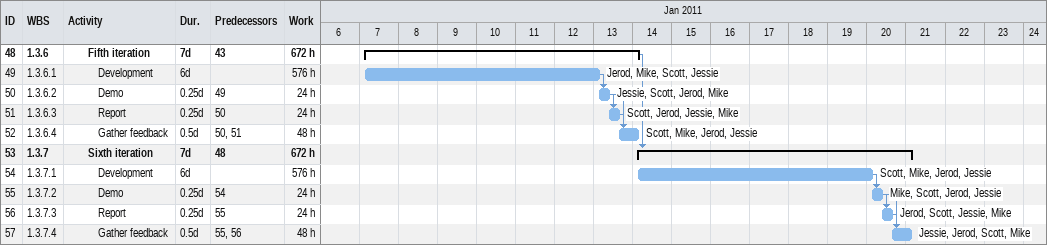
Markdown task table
| ID | WBS | Task | Duration | Start | Finish | Predecessors | Resources | Work (h) |
|---|---|---|---|---|---|---|---|---|
| 48 | 1.3.6 | **Fifth iteration** | 7d | 2011-01-07 | 2011-01-14 | 43 |  | 672 |
| 49 | 1.3.6.1 | Development | 6d | 2011-01-07 | 2011-01-13 |  | Jerod, Mike, Scott, Jessie | 576 |
| 50 | 1.3.6.2 | Demo | 0.25d | 2011-01-13 | 2011-01-13 | 49 | Jessie, Scott, Jerod, Mike | 24 |
| 51 | 1.3.6.3 | Report | 0.25d | 2011-01-13 | 2011-01-13 | 50 | Scott, Jerod, Jessie, Mike | 24 |
| 52 | 1.3.6.4 | Gather feedback | 0.5d | 2011-01-13 | 2011-01-14 | 50, 51 | Scott, Mike, Jerod, Jessie | 48 |
| 53 | 1.3.7 | **Sixth iteration** | 7d | 2011-01-14 | 2011-01-21 | 48 |  | 672 |
| 54 | 1.3.7.1 | Development | 6d | 2011-01-14 | 2011-01-20 |  | Scott, Mike, Jerod, Jessie | 576 |
| 55 | 1.3.7.2 | Demo | 0.25d | 2011-01-20 | 2011-01-20 | 54 | Mike, Scott, Jerod, Jessie | 24 |
| 56 | 1.3.7.3 | Report | 0.25d | 2011-01-20 | 2011-01-20 | 55 | Jerod, Scott, Jessie, Mike | 24 |
| 57 | 1.3.7.4 | Gather feedback | 0.5d | 2011-01-20 | 2011-01-21 | 55, 56 | Jessie, Jerod, Scott, Mike | 48 |
